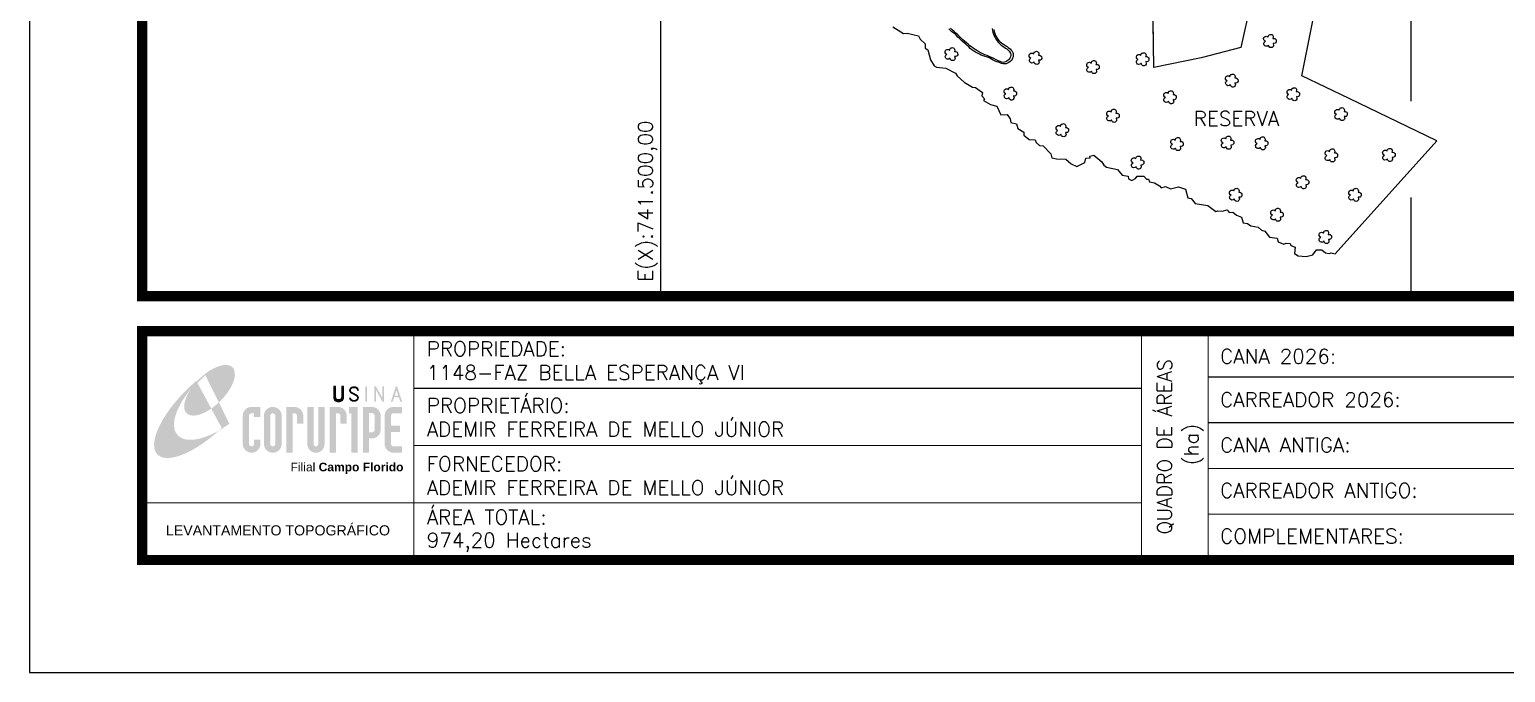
# Model space of a CAD drawing. Extents: x 739818 to 746118, y 7816232 to 7825142.
# Drawn here: x 739818 to 743752, y 7816232 to 7817946 of the extents above; entities that cross this region are included whole.
import ezdxf
from ezdxf.enums import TextEntityAlignment as Align

# ---------------------------------------------------------------- set-up
doc = ezdxf.new("R2010")
doc.units = 0
doc.header["$MEASUREMENT"] = 0
doc.linetypes.add('CONTINUO', pattern=[0])
doc.linetypes.add('LIN0', pattern=[0])
doc.layers.add('0114001148', color=1, linetype='Continuous', lineweight=25)
doc.layers.add('TEXTO_DIVERSOS', color=7, linetype='Continuous', lineweight=5)
for name, color, linetype in [('0114001148085', 5, 'Continuous'), ('_SIMBOLO ARVORE', 118, 'Continuous'), ('MALHA', 8, 'Continuous'), ('MARGEM', 5, 'Continuous'), ('RESERVA', 3, 'Continuous')]:
    doc.layers.add(name, color=color, linetype=linetype)
doc.styles.add('ARIAL', font='arial.ttf')
doc.styles.add('Simplex', font='simplex.shx')
doc.styles.get("Standard").update_dxf_attribs({"font": 'arial.ttf'})

# ---------------------------------------------------------------- blocks, each defined once
blk = doc.blocks.new('A$C78F83FB3')
at = {"layer": 'MARGEM'}
h = blk.add_hatch(color=20, dxfattribs=at)
edge = h.paths.add_edge_path()
edge.add_ellipse((19.49, 23.77), major_axis=(-6.68, -6.67), ratio=0.469426, start_angle=292.7328, end_angle=601.2579)
edge.add_ellipse((22.83, 22.05), major_axis=(12.64, 11.29), ratio=0.457614, start_angle=79.9069, end_angle=107.9139)
edge = h.paths.add_edge_path()
edge.add_ellipse((18.28, 18.7), major_axis=(13.95, 13.59), ratio=0.386848, start_angle=63.9612, end_angle=264.5993)
edge.add_ellipse((22.83, 22.05), major_axis=(12.64, 11.29), ratio=0.457614, start_angle=107.9139, end_angle=245.1182, ccw=False)
edge.add_ellipse((19.49, 23.77), major_axis=(-6.68, -6.67), ratio=0.469426, start_angle=241.2579, end_angle=292.7328, ccw=False)
for color, points in [(20, [(15.46, 26.12), (14.17, 24.81), (14.06, 24.24), (14.39, 23.97), (14.67, 24.54), (19.47, 29.32), (18.48, 28.66), (17.31, 27.78)]), (7, [(58.42, 24.9), (57.9, 24.9), (57.9, 21.73, -0.414214), (57.15, 20.98), (56.84, 20.98, -0.414214), (56.09, 21.73), (56.09, 24.9), (55.57, 24.9), (55.57, 21.73, 0.414214), (56.84, 20.46), (57.15, 20.46, 0.414214), (58.42, 21.73)]), (7, [(61.7, 24.9), (61.23, 24.9, 0.396318), (60.04, 23.78), (60.04, 23.72, 0.151912), (60.39, 22.97), (60.46, 22.92), (62.18, 22), (62.85, 21.83, 0.12407), (62.51, 22.42), (60.75, 23.36, -0.13192), (60.56, 23.77, -0.385578), (61.23, 24.37), (61.7, 24.37, -0.414214), (62.37, 23.7), (62.89, 23.7, 0.414214)]), (7, [(62.37, 23.7), (62.89, 23.7, 0.414214), (61.7, 24.9), (61.23, 24.9, 0.396318), (60.04, 23.78), (60.04, 23.72, 0.151912), (60.39, 22.97), (60.46, 22.92), (62.18, 22), (62.18, 22, -0.131921), (62.37, 21.59, -0.385578), (61.7, 20.98), (61.23, 20.98, -0.414214), (60.56, 21.65), (60.04, 21.65, 0.414214), (61.23, 20.46), (61.7, 20.46, 0.402546), (62.89, 21.61, 0.165292), (62.51, 22.42), (60.75, 23.36, -0.13192), (60.56, 23.77, -0.385578), (61.23, 24.37), (61.7, 24.37, -0.414214)]), (7, [(30.97, 12.46), (29.13, 12.46), (29.13, 8.21, 1), (34.29, 8.21), (34.29, 9.41), (32.45, 9.41), (32.45, 8.21, -1), (30.97, 8.21)])]:
    blk.add_hatch(color=color, dxfattribs=at).paths.add_polyline_path(points)
h = blk.add_hatch(color=7, dxfattribs=at)
h.paths.add_polyline_path([(65.24, 24.9), (64.72, 24.9), (64.72, 20.46), (65.24, 20.46)])
h.paths.add_polyline_path([(67.38, 20.46), (67.9, 20.46), (67.9, 23.74), (69.74, 20.46), (70.23, 20.46), (70.23, 24.9), (69.71, 24.9), (69.71, 21.58), (67.85, 24.9), (67.38, 24.9)])
h.paths.add_polyline_path([(72.17, 20.46), (72.72, 20.46), (73.14, 21.73), (74.49, 21.73), (74.9, 20.46), (75.45, 20.46), (74, 24.9), (73.62, 24.9)])
h.paths.add_polyline_path([(73.81, 23.8), (74.32, 22.25), (73.31, 22.25)], flags=16)
h = blk.add_hatch(color=7, dxfattribs=at)
h.paths.add_polyline_path([(31.71, 18.93, 0.414214), (29.13, 16.35), (29.13, 12.46), (30.97, 12.46), (30.97, 16.35, -0.414214), (31.71, 17.09), (32.45, 17.09), (32.45, 16.02), (34.29, 16.02), (34.29, 18.93)])
h.paths.add_polyline_path([(44.15, 17.09, -0.414214), (44.89, 16.35), (44.89, 14.1), (46.72, 14.1), (46.72, 16.17, 0.433937), (44.15, 18.93), (41.77, 18.93), (41.77, 12.46), (43.61, 12.46), (43.61, 17.09)])
h.paths.add_polyline_path([(43.61, 12.46), (41.77, 12.46), (41.77, 5.62), (43.61, 5.62)])
h.paths.add_polyline_path([(47.92, 12.46), (49.75, 12.46), (49.75, 18.93), (47.92, 18.93)])
h.paths.add_polyline_path([(52.91, 18.93), (51.08, 18.93), (51.08, 12.46), (52.91, 12.46)])
h.paths.add_polyline_path([(51.08, 8.12, -1), (49.75, 8.12), (49.75, 12.46), (47.92, 12.46), (47.92, 8.12, 1), (52.91, 8.12), (52.91, 12.46), (51.08, 12.46)])
h.paths.add_polyline_path([(54.41, 12.46), (56.25, 12.46), (56.25, 17.09), (56.79, 17.09, -0.414214), (57.53, 16.35), (57.53, 14.1), (59.36, 14.1), (59.36, 16.17, 0.433937), (56.79, 18.93), (54.41, 18.93)])
h.paths.add_polyline_path([(56.25, 12.46), (54.41, 12.46), (54.41, 5.62), (56.25, 5.62)])
h.paths.add_polyline_path([(60.73, 12.46), (62.58, 12.46), (62.58, 18.93), (60.02, 18.93), (60.02, 17.08), (60.73, 17.08)])
h.paths.add_polyline_path([(62.58, 12.46), (60.73, 12.46), (60.73, 5.62), (62.58, 5.62)])
h.paths.add_polyline_path([(64.06, 12.46), (65.82, 12.46), (65.82, 17.17), (66.66, 17.17, -0.450417), (67.48, 16.25), (67.48, 12.46), (69.24, 12.46, 0.002307), (69.24, 12.48, 0.005282), (69.23, 12.54, -0.000938), (69.23, 12.53), (69.23, 16.17, 0.433937), (66.66, 18.93), (64.06, 18.93)])
h.paths.add_polyline_path([(64.06, 5.62), (65.82, 5.62), (65.82, 9.77), (66.66, 9.77, 0.426056), (69.24, 12.46), (67.48, 12.46), (67.48, 12.45, -0.450417), (66.66, 11.53), (65.82, 11.53), (65.82, 12.46), (64.06, 12.46)])
h.paths.add_polyline_path([(70.37, 12.46), (74.87, 12.46), (74.87, 13.44), (72.21, 13.44), (72.21, 16.35, -0.414214), (72.95, 17.09), (75.38, 17.09), (75.38, 18.93), (72.95, 18.93, 0.414214), (70.37, 16.35)])
h.paths.add_polyline_path([(72.21, 11.62), (74.87, 11.62), (74.87, 12.46), (70.37, 12.46), (70.37, 8.21, 0.414214), (72.95, 5.62), (75.38, 5.62), (75.38, 7.47), (72.95, 7.47, -0.414214), (72.21, 8.21)])
h = blk.add_hatch(color=7, dxfattribs=at)
h.paths.add_polyline_path([(35.29, 16.35), (35.29, 8.21, 1), (40.46, 8.21, 0.016978), (40.45, 8.38), (40.45, 16.17, 0.433937), (37.88, 18.93), (37.87, 18.93, 0.41391)])
h.paths.add_polyline_path([(38.62, 16.35), (38.62, 8.21, -1), (37.13, 8.21), (37.13, 16.35, -1)], flags=16)
at = {"layer": 'MARGEM', "color": 7}
blk.add_lwpolyline([(58.42, 24.9), (57.9, 24.9), (57.9, 21.73, -0.414214), (57.15, 20.98), (56.84, 20.98, -0.414214), (56.09, 21.73), (56.09, 24.9), (55.57, 24.9), (55.57, 21.73, 0.414214), (56.84, 20.46), (57.15, 20.46, 0.414214), (58.42, 21.73), (58.42, 24.9)], format="xyb", close=True, dxfattribs=at)
at = {"layer": 'MARGEM', "color": 252, "insert": (43.05, 2.72), "char_height": 2.5, "attachment_point": 1, "style": 'ARIAL'}
blk.add_mtext_dynamic_manual_height_columns('Filial {\\fArial|b1|i0|c0|p34;Campo Florido}', width=33.0271, gutter_width=2.46, heights=[2.95], dxfattribs=at)

msp = doc.modelspace()

# ---------------------------------------------------------------- linework, layer by layer
at = {"layer": '0114001148', "linetype": 'ByBlock'}
for points in [[(743072.9, 7818014.5), (743047, 7817898.2), (742940.9, 7817871.2), (742814.8, 7817844.8), (742806.6, 7818381.9)], [(742119.4, 7817953.3), (742147.3, 7817935.5), (742157.2, 7817936.6), (742187.4, 7817929.8), (742191.9, 7817920.4), (742205.2, 7817908.4), (742205.1, 7817897.2), (742212.7, 7817892), (742219, 7817865.3), (742229.1, 7817849.6), (742235.7, 7817846.4), (742260.5, 7817843.1), (742285.9, 7817830.3), (742290.5, 7817823), (742309.3, 7817806.2), (742331.2, 7817792.5), (742339.3, 7817792.3), (742358.2, 7817778.4), (742356.3, 7817769.8), (742363.1, 7817761.3), (742361.1, 7817757), (742379.6, 7817746.6), (742395.9, 7817742.3), (742407.2, 7817719.4), (742424, 7817719.5), (742431.6, 7817708.6), (742433.5, 7817699), (742449, 7817695.1), (742452.4, 7817682.8), (742468.3, 7817672.4), (742467.9, 7817664.9), (742482.5, 7817653.6), (742498.4, 7817652.3), (742501, 7817645.6), (742510.1, 7817637.5), (742520, 7817636.4), (742540.5, 7817615.1), (742543, 7817604.7), (742555.7, 7817601.8), (742580.5, 7817601.2), (742594.7, 7817588.6), (742609.7, 7817581.1), (742630.5, 7817592.2), (742633.2, 7817603.1), (742645, 7817604.7), (742644.6, 7817609.2), (742655.2, 7817611.2), (742676, 7817593.6), (742681.2, 7817584.4), (742688.7, 7817579.2), (742717.9, 7817573), (742730.4, 7817557.8), (742746.1, 7817555.8), (742747, 7817548.2), (742756.5, 7817544.3), (742765.8, 7817549.6), (742770.2, 7817555.3), (742788.1, 7817555.4), (742795.3, 7817547.7), (742800.5, 7817547.9), (742803.5, 7817540.5), (742816.4, 7817537.4), (742829.5, 7817529.7), (742834.3, 7817524.4), (742845.6, 7817528.2), (742859.2, 7817521.3), (742880.5, 7817527.5), (742899.3, 7817521), (742905.7, 7817497.5), (742914.7, 7817495.8), (742925.3, 7817483), (742959.1, 7817477.4), (742979.7, 7817461.4), (742985, 7817463.4), (742996.7, 7817462.1), (743010.7, 7817466.1), (743015.8, 7817458.4), (743025, 7817459.4), (743034.8, 7817451.5), (743048.5, 7817446.3), (743052.7, 7817431.3), (743064.2, 7817429.5), (743073.7, 7817423.3), (743092.5, 7817419.4), (743101.6, 7817411.8), (743110.9, 7817408.8), (743123.3, 7817393.3), (743143.8, 7817390), (743146.4, 7817380.1), (743160.9, 7817374.1), (743167.9, 7817376.5), (743178.5, 7817375.9), (743180.2, 7817370.9), (743191.7, 7817365.9), (743189.5, 7817349), (743199.9, 7817343.4), (743220.6, 7817341.3), (743238.7, 7817346), (743248.3, 7817359.3), (743262.4, 7817359.4), (743272.8, 7817351.3), (743282.2, 7817349.3), (743287.2, 7817351), (743297.9, 7817348.7), (743418.5, 7817481.4), (743569.3, 7817650.1), (743335.9, 7817762.4), (743209.2, 7817822.6), (743274, 7818147.5)]]:
    msp.add_lwpolyline(points, dxfattribs=at)
at = {"layer": '0114001148085'}
msp.add_lwpolyline([(742384, 7817949.3), (742384.6, 7817944.3), (742385.7, 7817939.2), (742387.2, 7817934.2), (742389.1, 7817929.4), (742391.5, 7817924.8), (742394.3, 7817920.3), (742397.4, 7817915.9), (742400.7, 7817911.9), (742404.2, 7817908.3), (742407.9, 7817905), (742412, 7817902.2), (742416, 7817899.5), (742419.6, 7817897.2), (742423.1, 7817894.6), (742426.4, 7817891.5), (742429.1, 7817888.8), (742431.2, 7817886.1), (742432.6, 7817883.3), (742433.3, 7817880.3), (742433.2, 7817877.1), (742432.5, 7817873.8), (742431.1, 7817870.5), (742429.1, 7817867.4), (742426.4, 7817864.4), (742423.1, 7817861.9), (742419.8, 7817860), (742416.4, 7817859), (742413.4, 7817858.9), (742409.7, 7817859.7), (742404.9, 7817861.2), (742399.9, 7817863.2), (742394.4, 7817865.9), (742388.4, 7817868.8), (742382.2, 7817871.8), (742376.1, 7817874.6), (742370.2, 7817877), (742364.5, 7817879.4), (742359.1, 7817881.8), (742353.8, 7817884.4), (742348.6, 7817887.3), (742343.3, 7817890.3), (742338.4, 7817893.5), (742333.5, 7817896.9), (742328.9, 7817900.2), (742324.2, 7817903.4), (742319.8, 7817907.1), (742315.1, 7817911.1), (742310.4, 7817915.2), (742305.8, 7817919.2), (742301.1, 7817923.4), (742296.6, 7817927.8), (742292.1, 7817932.3), (742287.3, 7817936.8), (742282.4, 7817941.2), (742277.6, 7817945.6), (742273.1, 7817950.1)], dxfattribs=at)
at = {"layer": '_SIMBOLO ARVORE', "linetype": 'CONTINUO'}
for points in [[(743120.4, 7817904.8, 0), (743117.4, 7817902.3, 0), (743113.6, 7817901.9, 0), (743110.8, 7817902.9, 0), (743108.9, 7817904.8, 0), (743108.1, 7817907, 0), (743107.9, 7817910.2, 0), (743108.9, 7817912.2, 0), (743110, 7817913.7, 0), (743112.2, 7817915.2, 0), (743110.8, 7817915.7, 0), (743109.4, 7817916.8, 0), (743107.8, 7817919.4, 0), (743107.5, 7817922.4, 0), (743108.7, 7817925.6, 0), (743109.9, 7817926.7, 0), (743112.2, 7817928.1, 0), (743114.5, 7817928.4, 0), (743116.4, 7817928.2, 0), (743117.9, 7817927.5, 0), (743119.5, 7817926, 0), (743120, 7817928.8, 0), (743120.4, 7817929.9, 0), (743121.7, 7817931.4, 0), (743123.5, 7817932.1, 0), (743125.3, 7817932.9, 0), (743127.2, 7817933.1, 0), (743129.1, 7817932.8, 0), (743130.7, 7817932, 0), (743131.8, 7817930.8, 0), (743132.8, 7817928.8, 0), (743133.2, 7817926.6, 0), (743132.3, 7817922.7, 0), (743135, 7817922.8, 0), (743137.3, 7817922.2, 0), (743139.4, 7817920.5, 0), (743140.6, 7817919.2, 0), (743140.9, 7817913.8, 0), (743139.6, 7817911.4, 0), (743137.8, 7817909.8, 0), (743135.1, 7817909.1, 0), (743132.7, 7817909.3, 0), (743134, 7817904.3, 0), (743133.4, 7817902.1, 0), (743131.9, 7817900.1, 0), (743130.3, 7817898.8, 0), (743128.1, 7817898.3, 0), (743125.8, 7817898.4, 0), (743124.1, 7817898.9, 0), (743122.2, 7817900.8, 0), (743120.9, 7817902.5, 0), (743120.5, 7817905.1, 0)], [(742271.4, 7817870, 0), (742268.4, 7817867.5, 0), (742264.6, 7817867.1, 0), (742261.9, 7817868.1, 0), (742259.9, 7817870, 0), (742259.1, 7817872.2, 0), (742258.9, 7817875.4, 0), (742260, 7817877.4, 0), (742261.1, 7817878.9, 0), (742263.3, 7817880.4, 0), (742261.9, 7817880.9, 0), (742260.5, 7817882, 0), (742258.9, 7817884.6, 0), (742258.6, 7817887.6, 0), (742259.7, 7817890.8, 0), (742261, 7817891.9, 0), (742263.2, 7817893.3, 0), (742265.6, 7817893.6, 0), (742267.5, 7817893.3, 0), (742268.9, 7817892.7, 0), (742270.6, 7817891.2, 0), (742271.1, 7817894, 0), (742271.5, 7817895.1, 0), (742272.7, 7817896.6, 0), (742274.5, 7817897.3, 0), (742276.3, 7817898.1, 0), (742278.3, 7817898.3, 0), (742280.2, 7817898, 0), (742281.7, 7817897.2, 0), (742282.8, 7817896, 0), (742283.8, 7817894, 0), (742284.2, 7817891.8, 0), (742283.3, 7817887.9, 0), (742286, 7817888, 0), (742288.3, 7817887.4, 0), (742290.4, 7817885.7, 0), (742291.6, 7817884.4, 0), (742291.9, 7817879, 0), (742290.6, 7817876.6, 0), (742288.9, 7817875, 0), (742286.1, 7817874.3, 0), (742283.7, 7817874.5, 0), (742285, 7817869.5, 0), (742284.4, 7817867.3, 0), (742283, 7817865.3, 0), (742281.4, 7817864, 0), (742279.1, 7817863.5, 0), (742276.8, 7817863.6, 0), (742275.2, 7817864.1, 0), (742273.2, 7817866, 0), (742271.9, 7817867.7, 0), (742271.5, 7817870.3, 0)], [(742495.3, 7817860.1, 0), (742492.3, 7817857.6, 0), (742488.5, 7817857.2, 0), (742485.8, 7817858.2, 0), (742483.9, 7817860.1, 0), (742483.1, 7817862.3, 0), (742482.9, 7817865.5, 0), (742483.9, 7817867.5, 0), (742485, 7817869, 0), (742487.2, 7817870.5, 0), (742485.8, 7817871, 0), (742484.4, 7817872.1, 0), (742482.8, 7817874.7, 0), (742482.5, 7817877.7, 0), (742483.7, 7817880.9, 0), (742484.9, 7817882, 0), (742487.1, 7817883.4, 0), (742489.5, 7817883.7, 0), (742491.4, 7817883.5, 0), (742492.9, 7817882.8, 0), (742494.5, 7817881.3, 0), (742495, 7817884.1, 0), (742495.4, 7817885.2, 0), (742496.6, 7817886.7, 0), (742498.4, 7817887.4, 0), (742500.2, 7817888.2, 0), (742502.2, 7817888.4, 0), (742504.1, 7817888.1, 0), (742505.6, 7817887.3, 0), (742506.8, 7817886.1, 0), (742507.8, 7817884.1, 0), (742508.1, 7817881.9, 0), (742507.2, 7817878, 0), (742510, 7817878.1, 0), (742512.2, 7817877.5, 0), (742514.4, 7817875.8, 0), (742515.5, 7817874.5, 0), (742515.9, 7817869.1, 0), (742514.5, 7817866.7, 0), (742512.8, 7817865.1, 0), (742510, 7817864.4, 0), (742507.6, 7817864.6, 0), (742508.9, 7817859.6, 0), (742508.3, 7817857.5, 0), (742506.9, 7817855.4, 0), (742505.3, 7817854.1, 0), (742503, 7817853.6, 0), (742500.8, 7817853.7, 0), (742499.1, 7817854.2, 0), (742497.2, 7817856.1, 0), (742495.8, 7817857.8, 0), (742495.4, 7817860.4, 0)], [(742781.1, 7817856.4, 0), (742778.1, 7817853.9, 0), (742774.3, 7817853.5, 0), (742771.6, 7817854.5, 0), (742769.7, 7817856.4, 0), (742768.9, 7817858.6, 0), (742768.6, 7817861.8, 0), (742769.7, 7817863.8, 0), (742770.8, 7817865.3, 0), (742773, 7817866.8, 0), (742771.6, 7817867.3, 0), (742770.2, 7817868.4, 0), (742768.6, 7817871, 0), (742768.3, 7817874, 0), (742769.5, 7817877.2, 0), (742770.7, 7817878.3, 0), (742772.9, 7817879.7, 0), (742775.3, 7817880, 0), (742777.2, 7817879.7, 0), (742778.7, 7817879.1, 0), (742780.3, 7817877.6, 0), (742780.8, 7817880.4, 0), (742781.2, 7817881.5, 0), (742782.4, 7817883, 0), (742784.2, 7817883.7, 0), (742786, 7817884.5, 0), (742788, 7817884.7, 0), (742789.9, 7817884.4, 0), (742791.4, 7817883.6, 0), (742792.5, 7817882.4, 0), (742793.5, 7817880.4, 0), (742793.9, 7817878.2, 0), (742793, 7817874.3, 0), (742795.8, 7817874.4, 0), (742798, 7817873.8, 0), (742800.1, 7817872.1, 0), (742801.3, 7817870.8, 0), (742801.6, 7817865.4, 0), (742800.3, 7817863, 0), (742798.6, 7817861.4, 0), (742795.8, 7817860.7, 0), (742793.4, 7817860.9, 0), (742794.7, 7817855.9, 0), (742794.1, 7817853.7, 0), (742792.7, 7817851.7, 0), (742791.1, 7817850.4, 0), (742788.8, 7817849.9, 0), (742786.6, 7817850, 0), (742784.9, 7817850.5, 0), (742782.9, 7817852.4, 0), (742781.6, 7817854.1, 0), (742781.2, 7817856.7, 0)], [(742648.8, 7817835.4, 0), (742645.7, 7817832.9, 0), (742641.9, 7817832.5, 0), (742639.2, 7817833.5, 0), (742637.3, 7817835.4, 0), (742636.5, 7817837.6, 0), (742636.3, 7817840.8, 0), (742637.3, 7817842.8, 0), (742638.4, 7817844.3, 0), (742640.6, 7817845.8, 0), (742639.2, 7817846.3, 0), (742637.8, 7817847.4, 0), (742636.2, 7817850, 0), (742635.9, 7817853, 0), (742637.1, 7817856.2, 0), (742638.3, 7817857.3, 0), (742640.6, 7817858.7, 0), (742642.9, 7817859, 0), (742644.8, 7817858.7, 0), (742646.3, 7817858, 0), (742647.9, 7817856.6, 0), (742648.4, 7817859.4, 0), (742648.8, 7817860.5, 0), (742650, 7817862, 0), (742651.9, 7817862.7, 0), (742653.6, 7817863.5, 0), (742655.6, 7817863.7, 0), (742657.5, 7817863.4, 0), (742659, 7817862.6, 0), (742660.2, 7817861.4, 0), (742661.2, 7817859.4, 0), (742661.6, 7817857.2, 0), (742660.6, 7817853.3, 0), (742663.4, 7817853.3, 0), (742665.6, 7817852.8, 0), (742667.8, 7817851.1, 0), (742668.9, 7817849.8, 0), (742669.3, 7817844.4, 0), (742668, 7817842, 0), (742666.2, 7817840.4, 0), (742663.5, 7817839.7, 0), (742661, 7817839.9, 0), (742662.3, 7817834.9, 0), (742661.7, 7817832.7, 0), (742660.3, 7817830.7, 0), (742658.7, 7817829.4, 0), (742656.4, 7817828.9, 0), (742654.2, 7817829, 0), (742652.5, 7817829.5, 0), (742650.6, 7817831.4, 0), (742649.3, 7817833.1, 0), (742648.8, 7817835.7, 0)], [(743018.7, 7817799.6, 0), (743015.7, 7817797, 0), (743011.8, 7817796.6, 0), (743009.1, 7817797.7, 0), (743007.2, 7817799.6, 0), (743006.4, 7817801.7, 0), (743006.2, 7817804.9, 0), (743007.2, 7817807, 0), (743008.3, 7817808.5, 0), (743010.5, 7817810, 0), (743009.1, 7817810.4, 0), (743007.7, 7817811.5, 0), (743006.1, 7817814.1, 0), (743005.8, 7817817.1, 0), (743007, 7817820.3, 0), (743008.2, 7817821.5, 0), (743010.5, 7817822.8, 0), (743012.8, 7817823.1, 0), (743014.7, 7817822.9, 0), (743016.2, 7817822.2, 0), (743017.8, 7817820.7, 0), (743018.3, 7817823.5, 0), (743018.7, 7817824.6, 0), (743019.9, 7817826.2, 0), (743021.8, 7817826.8, 0), (743023.5, 7817827.6, 0), (743025.5, 7817827.8, 0), (743027.4, 7817827.5, 0), (743028.9, 7817826.7, 0), (743030.1, 7817825.5, 0), (743031.1, 7817823.5, 0), (743031.5, 7817821.3, 0), (743030.6, 7817817.4, 0), (743033.3, 7817817.5, 0), (743035.5, 7817816.9, 0), (743037.7, 7817815.3, 0), (743038.9, 7817813.9, 0), (743039.2, 7817808.5, 0), (743037.9, 7817806.1, 0), (743036.1, 7817804.5, 0), (743033.4, 7817803.8, 0), (743031, 7817804, 0), (743032.2, 7817799, 0), (743031.7, 7817796.9, 0), (743030.2, 7817794.8, 0), (743028.6, 7817793.6, 0), (743026.3, 7817793, 0), (743024.1, 7817793.1, 0), (743022.4, 7817793.6, 0), (743020.5, 7817795.5, 0), (743019.2, 7817797.2, 0), (743018.8, 7817799.8, 0)], [(742428.5, 7817764.9, 0), (742425.5, 7817762.4, 0), (742421.7, 7817762, 0), (742419, 7817763, 0), (742417.1, 7817764.9, 0), (742416.3, 7817767.1, 0), (742416, 7817770.3, 0), (742417.1, 7817772.3, 0), (742418.2, 7817773.8, 0), (742420.4, 7817775.3, 0), (742419, 7817775.8, 0), (742417.6, 7817776.9, 0), (742416, 7817779.5, 0), (742415.7, 7817782.5, 0), (742416.9, 7817785.7, 0), (742418.1, 7817786.8, 0), (742420.3, 7817788.2, 0), (742422.7, 7817788.5, 0), (742424.6, 7817788.3, 0), (742426.1, 7817787.6, 0), (742427.7, 7817786.1, 0), (742428.2, 7817788.9, 0), (742428.6, 7817790, 0), (742429.8, 7817791.6, 0), (742431.6, 7817792.2, 0), (742433.4, 7817793, 0), (742435.4, 7817793.2, 0), (742437.3, 7817792.9, 0), (742438.8, 7817792.1, 0), (742440, 7817790.9, 0), (742440.9, 7817788.9, 0), (742441.3, 7817786.7, 0), (742440.4, 7817782.8, 0), (742443.2, 7817782.9, 0), (742445.4, 7817782.3, 0), (742447.6, 7817780.6, 0), (742448.7, 7817779.3, 0), (742449.1, 7817773.9, 0), (742447.7, 7817771.5, 0), (742446, 7817769.9, 0), (742443.2, 7817769.2, 0), (742440.8, 7817769.4, 0), (742442.1, 7817764.4, 0), (742441.5, 7817762.3, 0), (742440.1, 7817760.2, 0), (742438.5, 7817758.9, 0), (742436.2, 7817758.4, 0), (742434, 7817758.5, 0), (742432.3, 7817759, 0), (742430.4, 7817760.9, 0), (742429, 7817762.6, 0), (742428.6, 7817765.2, 0)], [(742854.1, 7817755.1, 0), (742851.1, 7817752.5, 0), (742847.3, 7817752.1, 0), (742844.6, 7817753.1, 0), (742842.6, 7817755, 0), (742841.8, 7817757.2, 0), (742841.6, 7817760.4, 0), (742842.7, 7817762.5, 0), (742843.8, 7817764, 0), (742846, 7817765.5, 0), (742844.6, 7817765.9, 0), (742843.2, 7817767, 0), (742841.6, 7817769.6, 0), (742841.3, 7817772.6, 0), (742842.4, 7817775.8, 0), (742843.7, 7817776.9, 0), (742845.9, 7817778.3, 0), (742848.3, 7817778.6, 0), (742850.2, 7817778.4, 0), (742851.6, 7817777.7, 0), (742853.3, 7817776.2, 0), (742853.8, 7817779, 0), (742854.2, 7817780.1, 0), (742855.4, 7817781.7, 0), (742857.2, 7817782.3, 0), (742859, 7817783.1, 0), (742861, 7817783.3, 0), (742862.9, 7817783, 0), (742864.4, 7817782.2, 0), (742865.5, 7817781, 0), (742866.5, 7817779, 0), (742866.9, 7817776.8, 0), (742866, 7817772.9, 0), (742868.7, 7817773, 0), (742871, 7817772.4, 0), (742873.1, 7817770.7, 0), (742874.3, 7817769.4, 0), (742874.6, 7817764, 0), (742873.3, 7817761.6, 0), (742871.6, 7817760, 0), (742868.8, 7817759.3, 0), (742866.4, 7817759.5, 0), (742867.7, 7817754.5, 0), (742867.1, 7817752.4, 0), (742865.7, 7817750.3, 0), (742864.1, 7817749.1, 0), (742861.8, 7817748.5, 0), (742859.6, 7817748.6, 0), (742857.9, 7817749.1, 0), (742855.9, 7817751, 0), (742854.6, 7817752.7, 0), (742854.2, 7817755.3, 0)], [(743182.7, 7817763.2, 0), (743179.7, 7817760.7, 0), (743175.8, 7817760.2, 0), (743173.1, 7817761.3, 0), (743171.2, 7817763.2, 0), (743170.4, 7817765.4, 0), (743170.2, 7817768.6, 0), (743171.2, 7817770.6, 0), (743172.3, 7817772.1, 0), (743174.5, 7817773.6, 0), (743173.1, 7817774, 0), (743171.7, 7817775.2, 0), (743170.1, 7817777.7, 0), (743169.8, 7817780.8, 0), (743171, 7817783.9, 0), (743172.2, 7817785.1, 0), (743174.5, 7817786.5, 0), (743176.8, 7817786.8, 0), (743178.7, 7817786.5, 0), (743180.2, 7817785.8, 0), (743181.8, 7817784.4, 0), (743182.3, 7817787.1, 0), (743182.7, 7817788.3, 0), (743183.9, 7817789.8, 0), (743185.8, 7817790.5, 0), (743187.5, 7817791.2, 0), (743189.5, 7817791.4, 0), (743191.4, 7817791.2, 0), (743192.9, 7817790.4, 0), (743194.1, 7817789.1, 0), (743195.1, 7817787.2, 0), (743195.5, 7817785, 0), (743194.6, 7817781.1, 0), (743197.3, 7817781.1, 0), (743199.5, 7817780.6, 0), (743201.7, 7817778.9, 0), (743202.9, 7817777.5, 0), (743203.2, 7817772.2, 0), (743201.9, 7817769.8, 0), (743200.1, 7817768.2, 0), (743197.4, 7817767.4, 0), (743195, 7817767.6, 0), (743196.2, 7817762.6, 0), (743195.6, 7817760.5, 0), (743194.2, 7817758.5, 0), (743192.6, 7817757.2, 0), (743190.3, 7817756.6, 0), (743188.1, 7817756.8, 0), (743186.4, 7817757.2, 0), (743184.5, 7817759.1, 0), (743183.2, 7817760.9, 0), (743182.8, 7817763.5, 0)], [(742702, 7817705.6, 0), (742698.9, 7817703.1, 0), (742695.1, 7817702.6, 0), (742692.4, 7817703.7, 0), (742690.5, 7817705.6, 0), (742689.7, 7817707.8, 0), (742689.5, 7817711, 0), (742690.5, 7817713, 0), (742691.6, 7817714.5, 0), (742693.8, 7817716, 0), (742692.4, 7817716.4, 0), (742691, 7817717.6, 0), (742689.4, 7817720.1, 0), (742689.1, 7817723.2, 0), (742690.3, 7817726.4, 0), (742691.5, 7817727.5, 0), (742693.7, 7817728.9, 0), (742696.1, 7817729.2, 0), (742698, 7817728.9, 0), (742699.5, 7817728.2, 0), (742701.1, 7817726.8, 0), (742701.6, 7817729.5, 0), (742702, 7817730.7, 0), (742703.2, 7817732.2, 0), (742705.1, 7817732.9, 0), (742706.8, 7817733.7, 0), (742708.8, 7817733.8, 0), (742710.7, 7817733.6, 0), (742712.2, 7817732.8, 0), (742713.4, 7817731.5, 0), (742714.4, 7817729.6, 0), (742714.8, 7817727.4, 0), (742713.8, 7817723.5, 0), (742716.6, 7817723.5, 0), (742718.8, 7817723, 0), (742721, 7817721.3, 0), (742722.1, 7817719.9, 0), (742722.5, 7817714.6, 0), (742721.2, 7817712.2, 0), (742719.4, 7817710.6, 0), (742716.7, 7817709.8, 0), (742714.2, 7817710.1, 0), (742715.5, 7817705, 0), (742714.9, 7817702.9, 0), (742713.5, 7817700.9, 0), (742711.9, 7817699.6, 0), (742709.6, 7817699, 0), (742707.4, 7817699.2, 0), (742705.7, 7817699.7, 0), (742703.8, 7817701.6, 0), (742702.4, 7817703.3, 0), (742702, 7817705.9, 0)], [(743310.1, 7817710, 0), (743307.1, 7817707.5, 0), (743303.3, 7817707.1, 0), (743300.5, 7817708.1, 0), (743298.6, 7817710, 0), (743297.8, 7817712.2, 0), (743297.6, 7817715.4, 0), (743298.6, 7817717.4, 0), (743299.7, 7817718.9, 0), (743301.9, 7817720.4, 0), (743300.5, 7817720.9, 0), (743299.2, 7817722, 0), (743297.5, 7817724.6, 0), (743297.2, 7817727.6, 0), (743298.4, 7817730.8, 0), (743299.6, 7817731.9, 0), (743301.9, 7817733.3, 0), (743304.2, 7817733.6, 0), (743306.1, 7817733.3, 0), (743307.6, 7817732.7, 0), (743309.2, 7817731.2, 0), (743309.7, 7817734, 0), (743310.2, 7817735.1, 0), (743311.4, 7817736.6, 0), (743313.2, 7817737.3, 0), (743315, 7817738.1, 0), (743317, 7817738.3, 0), (743318.8, 7817738, 0), (743320.4, 7817737.2, 0), (743321.5, 7817736, 0), (743322.5, 7817734, 0), (743322.9, 7817731.8, 0), (743322, 7817727.9, 0), (743324.7, 7817728, 0), (743327, 7817727.4, 0), (743329.1, 7817725.7, 0), (743330.3, 7817724.4, 0), (743330.6, 7817719, 0), (743329.3, 7817716.6, 0), (743327.5, 7817715, 0), (743324.8, 7817714.3, 0), (743322.4, 7817714.5, 0), (743323.7, 7817709.5, 0), (743323.1, 7817707.3, 0), (743321.6, 7817705.3, 0), (743320, 7817704, 0), (743317.8, 7817703.5, 0), (743315.5, 7817703.6, 0), (743313.8, 7817704.1, 0), (743311.9, 7817706, 0), (743310.6, 7817707.7, 0), (743310.2, 7817710.3, 0)], [(742567.1, 7817667.3, 0), (742564.1, 7817664.8, 0), (742560.3, 7817664.3, 0), (742557.6, 7817665.4, 0), (742555.6, 7817667.3, 0), (742554.8, 7817669.4, 0), (742554.6, 7817672.7, 0), (742555.7, 7817674.7, 0), (742556.7, 7817676.2, 0), (742558.9, 7817677.7, 0), (742557.5, 7817678.1, 0), (742556.2, 7817679.3, 0), (742554.5, 7817681.8, 0), (742554.3, 7817684.9, 0), (742555.4, 7817688, 0), (742556.7, 7817689.2, 0), (742558.9, 7817690.5, 0), (742561.3, 7817690.9, 0), (742563.1, 7817690.6, 0), (742564.6, 7817689.9, 0), (742566.3, 7817688.4, 0), (742566.7, 7817691.2, 0), (742567.2, 7817692.3, 0), (742568.4, 7817693.9, 0), (742570.2, 7817694.5, 0), (742572, 7817695.3, 0), (742574, 7817695.5, 0), (742575.8, 7817695.2, 0), (742577.4, 7817694.4, 0), (742578.5, 7817693.2, 0), (742579.5, 7817691.2, 0), (742579.9, 7817689.1, 0), (742579, 7817685.2, 0), (742581.7, 7817685.2, 0), (742584, 7817684.7, 0), (742586.1, 7817683, 0), (742587.3, 7817681.6, 0), (742587.6, 7817676.3, 0), (742586.3, 7817673.9, 0), (742584.6, 7817672.3, 0), (742581.8, 7817671.5, 0), (742579.4, 7817671.7, 0), (742580.7, 7817666.7, 0), (742580.1, 7817664.6, 0), (742578.6, 7817662.5, 0), (742577, 7817661.3, 0), (742574.8, 7817660.7, 0), (742572.5, 7817660.9, 0), (742570.8, 7817661.3, 0), (742568.9, 7817663.2, 0), (742567.6, 7817664.9, 0), (742567.2, 7817667.5, 0)], [(742872.7, 7817630.2, 0), (742869.7, 7817627.7, 0), (742865.9, 7817627.2, 0), (742863.1, 7817628.3, 0), (742861.2, 7817630.2, 0), (742860.4, 7817632.3, 0), (742860.2, 7817635.6, 0), (742861.2, 7817637.6, 0), (742862.3, 7817639.1, 0), (742864.5, 7817640.6, 0), (742863.1, 7817641, 0), (742861.7, 7817642.2, 0), (742860.1, 7817644.7, 0), (742859.8, 7817647.8, 0), (742861, 7817650.9, 0), (742862.2, 7817652.1, 0), (742864.5, 7817653.4, 0), (742866.8, 7817653.8, 0), (742868.7, 7817653.5, 0), (742870.2, 7817652.8, 0), (742871.8, 7817651.3, 0), (742872.3, 7817654.1, 0), (742872.7, 7817655.2, 0), (742874, 7817656.8, 0), (742875.8, 7817657.5, 0), (742877.5, 7817658.2, 0), (742879.5, 7817658.4, 0), (742881.4, 7817658.2, 0), (742883, 7817657.3, 0), (742884.1, 7817656.1, 0), (742885.1, 7817654.2, 0), (742885.5, 7817652, 0), (742884.6, 7817648.1, 0), (742887.3, 7817648.1, 0), (742889.6, 7817647.6, 0), (742891.7, 7817645.9, 0), (742892.9, 7817644.5, 0), (742893.2, 7817639.2, 0), (742891.9, 7817636.8, 0), (742890.1, 7817635.2, 0), (742887.4, 7817634.4, 0), (742885, 7817634.6, 0), (742886.3, 7817629.6, 0), (742885.7, 7817627.5, 0), (742884.2, 7817625.5, 0), (742882.6, 7817624.2, 0), (742880.4, 7817623.6, 0), (742878.1, 7817623.8, 0), (742876.4, 7817624.2, 0), (742874.5, 7817626.1, 0), (742873.2, 7817627.8, 0), (742872.8, 7817630.4, 0)], [(743007.5, 7817633.9, 0), (743004.5, 7817631.4, 0), (743000.7, 7817630.9, 0), (742998, 7817632, 0), (742996.1, 7817633.9, 0), (742995.3, 7817636.1, 0), (742995, 7817639.3, 0), (742996.1, 7817641.3, 0), (742997.2, 7817642.8, 0), (742999.4, 7817644.3, 0), (742998, 7817644.7, 0), (742996.6, 7817645.9, 0), (742995, 7817648.4, 0), (742994.7, 7817651.5, 0), (742995.9, 7817654.6, 0), (742997.1, 7817655.8, 0), (742999.3, 7817657.2, 0), (743001.7, 7817657.5, 0), (743003.6, 7817657.2, 0), (743005.1, 7817656.5, 0), (743006.7, 7817655.1, 0), (743007.2, 7817657.8, 0), (743007.6, 7817659, 0), (743008.8, 7817660.5, 0), (743010.6, 7817661.2, 0), (743012.4, 7817661.9, 0), (743014.4, 7817662.1, 0), (743016.3, 7817661.9, 0), (743017.8, 7817661.1, 0), (743018.9, 7817659.8, 0), (743019.9, 7817657.9, 0), (743020.3, 7817655.7, 0), (743019.4, 7817651.8, 0), (743022.2, 7817651.8, 0), (743024.4, 7817651.3, 0), (743026.5, 7817649.6, 0), (743027.7, 7817648.2, 0), (743028, 7817642.9, 0), (743026.7, 7817640.5, 0), (743025, 7817638.9, 0), (743022.2, 7817638.1, 0), (743019.8, 7817638.3, 0), (743021.1, 7817633.3, 0), (743020.5, 7817631.2, 0), (743019.1, 7817629.2, 0), (743017.5, 7817627.9, 0), (743015.2, 7817627.3, 0), (743013, 7817627.5, 0), (743011.3, 7817627.9, 0), (743009.3, 7817629.8, 0), (743008, 7817631.6, 0), (743007.6, 7817634.2, 0)], [(743098.5, 7817632.1, 0), (743095.5, 7817629.6, 0), (743091.7, 7817629.2, 0), (743089, 7817630.2, 0), (743087.1, 7817632.1, 0), (743086.3, 7817634.3, 0), (743086, 7817637.5, 0), (743087.1, 7817639.5, 0), (743088.2, 7817641, 0), (743090.4, 7817642.5, 0), (743089, 7817643, 0), (743087.6, 7817644.1, 0), (743086, 7817646.7, 0), (743085.7, 7817649.7, 0), (743086.9, 7817652.9, 0), (743088.1, 7817654, 0), (743090.3, 7817655.4, 0), (743092.7, 7817655.7, 0), (743094.6, 7817655.5, 0), (743096.1, 7817654.8, 0), (743097.7, 7817653.3, 0), (743098.2, 7817656.1, 0), (743098.6, 7817657.2, 0), (743099.8, 7817658.7, 0), (743101.6, 7817659.4, 0), (743103.4, 7817660.2, 0), (743105.4, 7817660.4, 0), (743107.3, 7817660.1, 0), (743108.8, 7817659.3, 0), (743110, 7817658.1, 0), (743110.9, 7817656.1, 0), (743111.3, 7817653.9, 0), (743110.4, 7817650, 0), (743113.2, 7817650.1, 0), (743115.4, 7817649.5, 0), (743117.6, 7817647.8, 0), (743118.7, 7817646.5, 0), (743119.1, 7817641.1, 0), (743117.7, 7817638.7, 0), (743116, 7817637.1, 0), (743113.2, 7817636.4, 0), (743110.8, 7817636.6, 0), (743112.1, 7817631.6, 0), (743111.5, 7817629.4, 0), (743110.1, 7817627.4, 0), (743108.5, 7817626.1, 0), (743106.2, 7817625.6, 0), (743104, 7817625.7, 0), (743102.3, 7817626.2, 0), (743100.3, 7817628.1, 0), (743099, 7817629.8, 0), (743098.6, 7817632.4, 0)], [(742767.5, 7817580.7, 0), (742764.5, 7817578.2, 0), (742760.7, 7817577.8, 0), (742758, 7817578.8, 0), (742756, 7817580.7, 0), (742755.2, 7817582.9, 0), (742755, 7817586.1, 0), (742756.1, 7817588.1, 0), (742757.2, 7817589.6, 0), (742759.4, 7817591.1, 0), (742758, 7817591.6, 0), (742756.6, 7817592.7, 0), (742755, 7817595.3, 0), (742754.7, 7817598.3, 0), (742755.8, 7817601.5, 0), (742757.1, 7817602.6, 0), (742759.3, 7817604, 0), (742761.7, 7817604.3, 0), (742763.6, 7817604, 0), (742765, 7817603.4, 0), (742766.7, 7817601.9, 0), (742767.2, 7817604.7, 0), (742767.6, 7817605.8, 0), (742768.8, 7817607.3, 0), (742770.6, 7817608, 0), (742772.4, 7817608.8, 0), (742774.4, 7817609, 0), (742776.3, 7817608.7, 0), (742777.8, 7817607.9, 0), (742778.9, 7817606.7, 0), (742779.9, 7817604.7, 0), (742780.3, 7817602.5, 0), (742779.4, 7817598.6, 0), (742782.1, 7817598.7, 0), (742784.4, 7817598.1, 0), (742786.5, 7817596.4, 0), (742787.7, 7817595.1, 0), (742788, 7817589.7, 0), (742786.7, 7817587.3, 0), (742785, 7817585.7, 0), (742782.2, 7817585, 0), (742779.8, 7817585.2, 0), (742781.1, 7817580.2, 0), (742780.5, 7817578, 0), (742779.1, 7817576, 0), (742777.5, 7817574.7, 0), (742775.2, 7817574.2, 0), (742772.9, 7817574.3, 0), (742771.3, 7817574.8, 0), (742769.3, 7817576.7, 0), (742768, 7817578.4, 0), (742767.6, 7817581, 0)], [(743284.1, 7817600, 0), (743281.1, 7817597.5, 0), (743277.3, 7817597, 0), (743274.6, 7817598.1, 0), (743272.6, 7817600, 0), (743271.8, 7817602.2, 0), (743271.6, 7817605.4, 0), (743272.7, 7817607.4, 0), (743273.8, 7817608.9, 0), (743276, 7817610.4, 0), (743274.6, 7817610.8, 0), (743273.2, 7817612, 0), (743271.6, 7817614.5, 0), (743271.3, 7817617.6, 0), (743272.4, 7817620.8, 0), (743273.7, 7817621.9, 0), (743275.9, 7817623.3, 0), (743278.3, 7817623.6, 0), (743280.1, 7817623.3, 0), (743281.6, 7817622.6, 0), (743283.3, 7817621.2, 0), (743283.8, 7817623.9, 0), (743284.2, 7817625.1, 0), (743285.4, 7817626.6, 0), (743287.2, 7817627.3, 0), (743289, 7817628.1, 0), (743291, 7817628.2, 0), (743292.9, 7817628, 0), (743294.4, 7817627.2, 0), (743295.5, 7817625.9, 0), (743296.5, 7817624, 0), (743296.9, 7817621.8, 0), (743296, 7817617.9, 0), (743298.7, 7817617.9, 0), (743301, 7817617.4, 0), (743303.1, 7817615.7, 0), (743304.3, 7817614.3, 0), (743304.6, 7817609, 0), (743303.3, 7817606.6, 0), (743301.6, 7817605, 0), (743298.8, 7817604.2, 0), (743296.4, 7817604.4, 0), (743297.7, 7817599.4, 0), (743297.1, 7817597.3, 0), (743295.6, 7817595.3, 0), (743294.1, 7817594, 0), (743291.8, 7817593.4, 0), (743289.5, 7817593.6, 0), (743287.9, 7817594.1, 0), (743285.9, 7817595.9, 0), (743284.6, 7817597.7, 0), (743284.2, 7817600.3, 0)], [(743437.5, 7817601.2, 0), (743434.5, 7817598.7, 0), (743430.7, 7817598.3, 0), (743428, 7817599.3, 0), (743426, 7817601.2, 0), (743425.2, 7817603.4, 0), (743425, 7817606.6, 0), (743426.1, 7817608.6, 0), (743427.2, 7817610.1, 0), (743429.4, 7817611.6, 0), (743428, 7817612.1, 0), (743426.6, 7817613.2, 0), (743425, 7817615.8, 0), (743424.7, 7817618.8, 0), (743425.8, 7817622, 0), (743427.1, 7817623.1, 0), (743429.3, 7817624.5, 0), (743431.7, 7817624.8, 0), (743433.6, 7817624.5, 0), (743435, 7817623.9, 0), (743436.7, 7817622.4, 0), (743437.2, 7817625.2, 0), (743437.6, 7817626.3, 0), (743438.8, 7817627.8, 0), (743440.6, 7817628.5, 0), (743442.4, 7817629.3, 0), (743444.4, 7817629.5, 0), (743446.3, 7817629.2, 0), (743447.8, 7817628.4, 0), (743448.9, 7817627.2, 0), (743449.9, 7817625.2, 0), (743450.3, 7817623, 0), (743449.4, 7817619.1, 0), (743452.1, 7817619.2, 0), (743454.4, 7817618.6, 0), (743456.5, 7817616.9, 0), (743457.7, 7817615.6, 0), (743458, 7817610.2, 0), (743456.7, 7817607.8, 0), (743455, 7817606.2, 0), (743452.2, 7817605.5, 0), (743449.8, 7817605.7, 0), (743451.1, 7817600.7, 0), (743450.5, 7817598.5, 0), (743449.1, 7817596.5, 0), (743447.5, 7817595.2, 0), (743445.2, 7817594.7, 0), (743442.9, 7817594.8, 0), (743441.3, 7817595.3, 0), (743439.3, 7817597.2, 0), (743438, 7817598.9, 0), (743437.6, 7817601.5, 0)], [(743029.3, 7817494.9, 0), (743026.3, 7817492.4, 0), (743022.4, 7817491.9, 0), (743019.7, 7817493, 0), (743017.8, 7817494.9, 0), (743017, 7817497.1, 0), (743016.8, 7817500.3, 0), (743017.8, 7817502.3, 0), (743018.9, 7817503.8, 0), (743021.1, 7817505.3, 0), (743019.7, 7817505.7, 0), (743018.3, 7817506.9, 0), (743016.7, 7817509.4, 0), (743016.4, 7817512.5, 0), (743017.6, 7817515.7, 0), (743018.8, 7817516.8, 0), (743021.1, 7817518.2, 0), (743023.4, 7817518.5, 0), (743025.3, 7817518.2, 0), (743026.8, 7817517.5, 0), (743028.4, 7817516.1, 0), (743028.9, 7817518.9, 0), (743029.3, 7817520, 0), (743030.5, 7817521.5, 0), (743032.4, 7817522.2, 0), (743034.1, 7817523, 0), (743036.1, 7817523.1, 0), (743038, 7817522.9, 0), (743039.5, 7817522.1, 0), (743040.7, 7817520.8, 0), (743041.7, 7817518.9, 0), (743042.1, 7817516.7, 0), (743041.2, 7817512.8, 0), (743043.9, 7817512.8, 0), (743046.1, 7817512.3, 0), (743048.3, 7817510.6, 0), (743049.5, 7817509.3, 0), (743049.8, 7817503.9, 0), (743048.5, 7817501.5, 0), (743046.7, 7817499.9, 0), (743044, 7817499.1, 0), (743041.5, 7817499.4, 0), (743042.8, 7817494.3, 0), (743042.2, 7817492.2, 0), (743040.8, 7817490.2, 0), (743039.2, 7817488.9, 0), (743036.9, 7817488.3, 0), (743034.7, 7817488.5, 0), (743033, 7817489, 0), (743031.1, 7817490.9, 0), (743029.8, 7817492.6, 0), (743029.4, 7817495.2, 0)], [(743207.4, 7817528.3, 0), (743204.4, 7817525.8, 0), (743200.6, 7817525.3, 0), (743197.9, 7817526.4, 0), (743195.9, 7817528.3, 0), (743195.1, 7817530.5, 0), (743194.9, 7817533.7, 0), (743196, 7817535.7, 0), (743197.1, 7817537.2, 0), (743199.3, 7817538.7, 0), (743197.9, 7817539.1, 0), (743196.5, 7817540.3, 0), (743194.9, 7817542.8, 0), (743194.6, 7817545.9, 0), (743195.7, 7817549, 0), (743197, 7817550.2, 0), (743199.2, 7817551.6, 0), (743201.6, 7817551.9, 0), (743203.4, 7817551.6, 0), (743204.9, 7817550.9, 0), (743206.6, 7817549.5, 0), (743207.1, 7817552.2, 0), (743207.5, 7817553.3, 0), (743208.7, 7817554.9, 0), (743210.5, 7817555.6, 0), (743212.3, 7817556.3, 0), (743214.3, 7817556.5, 0), (743216.2, 7817556.3, 0), (743217.7, 7817555.4, 0), (743218.8, 7817554.2, 0), (743219.8, 7817552.3, 0), (743220.2, 7817550.1, 0), (743219.3, 7817546.2, 0), (743222, 7817546.2, 0), (743224.3, 7817545.7, 0), (743226.4, 7817544, 0), (743227.6, 7817542.6, 0), (743227.9, 7817537.3, 0), (743226.6, 7817534.9, 0), (743224.9, 7817533.3, 0), (743222.1, 7817532.5, 0), (743219.7, 7817532.7, 0), (743221, 7817527.7, 0), (743220.4, 7817525.6, 0), (743218.9, 7817523.6, 0), (743217.3, 7817522.3, 0), (743215.1, 7817521.7, 0), (743212.8, 7817521.9, 0), (743211.1, 7817522.3, 0), (743209.2, 7817524.2, 0), (743207.9, 7817526, 0), (743207.5, 7817528.5, 0)], [(743347.2, 7817494.9, 0), (743344.2, 7817492.4, 0), (743340.4, 7817491.9, 0), (743337.7, 7817493, 0), (743335.7, 7817494.9, 0), (743334.9, 7817497.1, 0), (743334.7, 7817500.3, 0), (743335.8, 7817502.3, 0), (743336.9, 7817503.8, 0), (743339.1, 7817505.3, 0), (743337.7, 7817505.7, 0), (743336.3, 7817506.9, 0), (743334.7, 7817509.4, 0), (743334.4, 7817512.5, 0), (743335.5, 7817515.7, 0), (743336.8, 7817516.8, 0), (743339, 7817518.2, 0), (743341.4, 7817518.5, 0), (743343.2, 7817518.2, 0), (743344.7, 7817517.5, 0), (743346.4, 7817516.1, 0), (743346.9, 7817518.9, 0), (743347.3, 7817520, 0), (743348.5, 7817521.5, 0), (743350.3, 7817522.2, 0), (743352.1, 7817523, 0), (743354.1, 7817523.1, 0), (743356, 7817522.9, 0), (743357.5, 7817522.1, 0), (743358.6, 7817520.8, 0), (743359.6, 7817518.9, 0), (743360, 7817516.7, 0), (743359.1, 7817512.8, 0), (743361.8, 7817512.8, 0), (743364.1, 7817512.3, 0), (743366.2, 7817510.6, 0), (743367.4, 7817509.3, 0), (743367.7, 7817503.9, 0), (743366.4, 7817501.5, 0), (743364.7, 7817499.9, 0), (743361.9, 7817499.1, 0), (743359.5, 7817499.4, 0), (743360.8, 7817494.3, 0), (743360.2, 7817492.2, 0), (743358.7, 7817490.2, 0), (743357.1, 7817488.9, 0), (743354.9, 7817488.3, 0), (743352.6, 7817488.5, 0), (743350.9, 7817489, 0), (743349, 7817490.9, 0), (743347.7, 7817492.6, 0), (743347.3, 7817495.2, 0)], [(743139.4, 7817441.7, 0), (743136.4, 7817439.2, 0), (743132.5, 7817438.8, 0), (743129.8, 7817439.8, 0), (743127.9, 7817441.7, 0), (743127.1, 7817443.9, 0), (743126.9, 7817447.1, 0), (743127.9, 7817449.1, 0), (743129, 7817450.6, 0), (743131.2, 7817452.1, 0), (743129.8, 7817452.6, 0), (743128.4, 7817453.7, 0), (743126.8, 7817456.3, 0), (743126.5, 7817459.3, 0), (743127.7, 7817462.5, 0), (743128.9, 7817463.6, 0), (743131.2, 7817465, 0), (743133.5, 7817465.3, 0), (743135.4, 7817465.1, 0), (743136.9, 7817464.4, 0), (743138.5, 7817462.9, 0), (743139, 7817465.7, 0), (743139.4, 7817466.8, 0), (743140.6, 7817468.3, 0), (743142.5, 7817469, 0), (743144.2, 7817469.8, 0), (743146.2, 7817470, 0), (743148.1, 7817469.7, 0), (743149.6, 7817468.9, 0), (743150.8, 7817467.7, 0), (743151.8, 7817465.7, 0), (743152.2, 7817463.5, 0), (743151.3, 7817459.6, 0), (743154, 7817459.7, 0), (743156.2, 7817459.1, 0), (743158.4, 7817457.4, 0), (743159.6, 7817456.1, 0), (743159.9, 7817450.7, 0), (743158.6, 7817448.3, 0), (743156.8, 7817446.7, 0), (743154.1, 7817446, 0), (743151.7, 7817446.2, 0), (743152.9, 7817441.2, 0), (743152.3, 7817439, 0), (743150.9, 7817437, 0), (743149.3, 7817435.7, 0), (743147, 7817435.2, 0), (743144.8, 7817435.3, 0), (743143.1, 7817435.8, 0), (743141.2, 7817437.7, 0), (743139.9, 7817439.4, 0), (743139.5, 7817442, 0)], [(743268, 7817382.4, 0), (743265, 7817379.9, 0), (743261.2, 7817379.4, 0), (743258.5, 7817380.5, 0), (743256.6, 7817382.4, 0), (743255.8, 7817384.6, 0), (743255.5, 7817387.8, 0), (743256.6, 7817389.8, 0), (743257.7, 7817391.3, 0), (743259.9, 7817392.8, 0), (743258.5, 7817393.2, 0), (743257.1, 7817394.4, 0), (743255.5, 7817396.9, 0), (743255.2, 7817400, 0), (743256.4, 7817403.2, 0), (743257.6, 7817404.3, 0), (743259.8, 7817405.7, 0), (743262.2, 7817406, 0), (743264.1, 7817405.7, 0), (743265.6, 7817405, 0), (743267.2, 7817403.6, 0), (743267.7, 7817406.3, 0), (743268.1, 7817407.5, 0), (743269.3, 7817409, 0), (743271.1, 7817409.7, 0), (743272.9, 7817410.5, 0), (743274.9, 7817410.6, 0), (743276.8, 7817410.4, 0), (743278.3, 7817409.6, 0), (743279.4, 7817408.3, 0), (743280.4, 7817406.4, 0), (743280.8, 7817404.2, 0), (743279.9, 7817400.3, 0), (743282.7, 7817400.3, 0), (743284.9, 7817399.8, 0), (743287, 7817398.1, 0), (743288.2, 7817396.7, 0), (743288.5, 7817391.4, 0), (743287.2, 7817389, 0), (743285.5, 7817387.4, 0), (743282.7, 7817386.6, 0), (743280.3, 7817386.9, 0), (743281.6, 7817381.8, 0), (743281, 7817379.7, 0), (743279.6, 7817377.7, 0), (743278, 7817376.4, 0), (743275.7, 7817375.8, 0), (743273.5, 7817376, 0), (743271.8, 7817376.5, 0), (743269.8, 7817378.3, 0), (743268.5, 7817380.1, 0), (743268.1, 7817382.7, 0)]]:
    msp.add_polyline3d(points, dxfattribs=at)
at = {"layer": 'MALHA', "linetype": 'ByBlock'}
for points in [[(743500, 7819070.4), (743500, 7817755.6)], [(741500, 7818281.6), (741500, 7817235.4)], [(743500, 7817498.6), (743500, 7817235.4)]]:
    msp.add_lwpolyline(points, dxfattribs=at)
at = {"layer": 'MARGEM', "color": 174, "linetype": 'LIN0', "flags": 128}
msp.add_lwpolyline([(746117.5, 7816232.2), (746117.5, 7825142.2), (739817.5, 7825142.2), (739817.5, 7816232.2)], close=True, dxfattribs=at)
at = {"layer": 'MARGEM', "color": 174, "linetype": 'LIN0', "const_width": 27.3, "flags": 128}
for points in [[(745817.5, 7817235.4), (745817.5, 7824842.2), (740117.5, 7824842.2), (740117.5, 7817235.4)], [(740117.5, 7817142.2), (745817.5, 7817142.2), (745817.5, 7816532.2), (740117.5, 7816532.2)]]:
    msp.add_lwpolyline(points, close=True, dxfattribs=at)
at = {"layer": 'MARGEM', "color": 174, "linetype": 'LIN0', "flags": 128}
for points, const_width in [([(740842.3, 7817142.2), (740842.3, 7816532.2)], 3.03), ([(740842.3, 7817142.2), (740842.3, 7816537.8)], 3), ([(742781.9, 7817142.2), (742781.9, 7816539.7)], 3.03), ([(742959.6, 7817142.2), (742959.6, 7816539.7)], 3.03), ([(742959.6, 7817020.2), (744149.6, 7817020.2)], 3.03), ([(740842.3, 7816989.7), (742781.9, 7816989.7)], 3.03), ([(742959.6, 7816898.2), (744149.6, 7816898.2)], 3.03), ([(740842.3, 7816837.2), (742781.9, 7816837.2)], 3.03), ([(742959.6, 7816776.2), (744149.6, 7816776.2)], 3.03), ([(740117.5, 7816684.7), (742781.9, 7816684.7)], 3.03), ([(742959.6, 7816654.2), (744149.6, 7816654.2)], 3.03)]:
    msp.add_lwpolyline(points, dxfattribs=dict(at, const_width=const_width))
at = {"layer": 'RESERVA'}
for points in [[(742119.4, 7817953.3), (742147.3, 7817935.5), (742157.2, 7817936.6), (742187.4, 7817929.8), (742191.9, 7817920.4), (742205.2, 7817908.4), (742205.1, 7817897.2), (742212.7, 7817892), (742219, 7817865.3), (742229.1, 7817849.6), (742235.7, 7817846.4), (742260.5, 7817843.1), (742285.9, 7817830.3), (742290.5, 7817823), (742309.3, 7817806.2), (742331.2, 7817792.5), (742339.3, 7817792.3), (742358.2, 7817778.4), (742356.3, 7817769.8), (742363.1, 7817761.3), (742361.1, 7817757), (742379.6, 7817746.6), (742395.9, 7817742.3), (742407.2, 7817719.4), (742424, 7817719.5), (742431.6, 7817708.6), (742433.5, 7817699), (742449, 7817695.1), (742452.4, 7817682.8), (742468.3, 7817672.4), (742467.9, 7817664.9), (742482.5, 7817653.6), (742498.4, 7817652.3), (742501, 7817645.6), (742510.1, 7817637.5), (742520, 7817636.4), (742540.5, 7817615.1), (742543, 7817604.7), (742555.7, 7817601.8), (742580.5, 7817601.2), (742594.7, 7817588.6), (742609.7, 7817581.1), (742630.5, 7817592.2), (742633.2, 7817603.1), (742645, 7817604.7), (742644.6, 7817609.2), (742655.2, 7817611.2), (742676, 7817593.6), (742681.2, 7817584.4), (742688.7, 7817579.2), (742717.9, 7817573), (742730.4, 7817557.8), (742746.1, 7817555.8), (742747, 7817548.2), (742756.5, 7817544.3), (742765.8, 7817549.6), (742770.2, 7817555.3), (742788.1, 7817555.4), (742795.3, 7817547.7), (742800.5, 7817547.9), (742803.5, 7817540.5), (742816.4, 7817537.4), (742829.5, 7817529.7), (742834.3, 7817524.4), (742845.6, 7817528.2), (742859.2, 7817521.3), (742880.5, 7817527.5), (742899.3, 7817521), (742905.7, 7817497.5), (742914.7, 7817495.8), (742925.3, 7817483), (742959.1, 7817477.4), (742979.7, 7817461.4), (742985, 7817463.4), (742996.7, 7817462.1), (743010.7, 7817466.1), (743015.8, 7817458.4), (743025, 7817459.4), (743034.8, 7817451.5), (743048.5, 7817446.3), (743052.7, 7817431.3), (743064.2, 7817429.5), (743073.7, 7817423.3), (743092.5, 7817419.4), (743101.6, 7817411.8), (743110.9, 7817408.8), (743123.3, 7817393.3), (743143.8, 7817390), (743146.4, 7817380.1), (743160.9, 7817374.1), (743167.9, 7817376.5), (743178.5, 7817375.9), (743180.2, 7817370.9), (743191.7, 7817365.9), (743189.5, 7817349), (743199.9, 7817343.4), (743220.6, 7817341.3), (743238.7, 7817346), (743248.3, 7817359.3), (743262.4, 7817359.4), (743272.8, 7817351.3), (743282.2, 7817349.3), (743287.2, 7817351), (743297.9, 7817348.7), (743328.1, 7817381.9), (743418.5, 7817481.4), (743569.3, 7817650.1), (743335.9, 7817762.4), (743209.2, 7817822.6), (743274, 7818147.5)], [(743072.9, 7818014.5), (743047, 7817898.2), (742940.9, 7817871.2), (742814.8, 7817844.8), (742810.9, 7818101.9)], [(742388.3, 7817946.5), (742389.2, 7817940.8), (742390.7, 7817935.6), (742392.8, 7817930.8), (742395.3, 7817926.1), (742398.4, 7817921.6), (742401.8, 7817917.3), (742405.5, 7817913.6), (742409.7, 7817910.5), (742414.4, 7817907.5), (742419.1, 7817904.3), (742423.5, 7817901.2), (742427.6, 7817898.1), (742431.5, 7817895), (742434.7, 7817891.8), (742437, 7817888.4), (742438.6, 7817885.1), (742439.4, 7817882.6), (742439.9, 7817880.6), (742440, 7817878.7), (742440.1, 7817876.5), (742439.7, 7817873.4), (742438.4, 7817870.2), (742436.7, 7817867), (742434.5, 7817864.2), (742431.7, 7817861.5), (742428.3, 7817858.8), (742424.7, 7817856.7), (742421, 7817855.2), (742417, 7817854.6), (742412.9, 7817854.7), (742408.7, 7817855.8), (742404.8, 7817857.6), (742400.8, 7817859.2), (742396.3, 7817860.6), (742391.4, 7817862.4), (742386.6, 7817864.9), (742382.1, 7817867.7), (742377.9, 7817870.3), (742373.6, 7817871.8), (742359.5, 7817875.9), (742354.6, 7817878.1), (742349.6, 7817880.7), (742344.5, 7817883.3), (742339.5, 7817886.1), (742334.6, 7817889.1), (742329.9, 7817892.5), (742325.5, 7817896.2), (742321.4, 7817900), (742317.5, 7817903.9), (742313.4, 7817907.6), (742308.9, 7817911), (742304.6, 7817914.6), (742300.7, 7817918.6), (742296.8, 7817922.5), (742292.6, 7817926.1), (742288.7, 7817930.1), (742285.1, 7817933.9), (742281, 7817937.3), (742276.7, 7817940.7), (742272.3, 7817944.2), (742268, 7817947.9)]]:
    msp.add_lwpolyline(points, dxfattribs=at)

# ---------------------------------------------------------------- block references
at = {"layer": 'MARGEM', "linetype": 'ByBlock', "xscale": 9.174016289081422, "yscale": 9.174016289081422, "zscale": 9.174016289081422}
msp.add_blockref('A$C78F83FB3', (740118.6, 7816766.6), dxfattribs=at)

# ---------------------------------------------------------------- texts
at = {"layer": 'MALHA', "style": 'Simplex'}
msp.add_text('E(X):741.500,00', height=39, rotation=90, dxfattribs=at).set_placement((741490.5, 7817274.3), align=Align.BOTTOM_LEFT)
at = {"layer": 'MARGEM', "color": 7, "linetype": 'Continuous', "lineweight": 9, "style": 'Simplex'}
for s, p in [('PROPRIEDADE:', (740876.5, 7817114.8)), ('PROPRIETÁRIO:', (740876.5, 7816963.7)), ('FORNECEDOR:', (740876.5, 7816808.1)), ('ÁREA TOTAL:', (740876.5, 7816666))]:
    msp.add_text(s, height=39, dxfattribs=at).set_placement(p, align=Align.TOP_LEFT)
at = {"layer": 'MARGEM', "color": 7, "linetype": 'Continuous', "style": 'Simplex'}
for s, p in [('CANA 2026:', (742991.5, 7817094.6)), ('1148-FAZ BELLA ESPERANÇA VI', (740876.5, 7817051.2)), ('CARREADOR 2026:', (742991.5, 7816979.1)), ('ADEMIR FERREIRA DE MELLO JÚNIOR', (740876.5, 7816900.1)), ('CANA ANTIGA:', (742991.5, 7816858.2)), ('ADEMIR FERREIRA DE MELLO JÚNIOR', (740876.5, 7816744.5)), ('CARREADOR ANTIGO:', (742991.5, 7816737.3)), ('974,20 Hectares', (740876.5, 7816604.6)), ('COMPLEMENTARES:', (742991.5, 7816615.4))]:
    msp.add_text(s, height=39, dxfattribs=at).set_placement(p, align=Align.TOP_LEFT)
at = {"layer": 'MARGEM', "color": 7, "linetype": 'Continuous', "style": 'Simplex', "width": 0.95}
msp.add_text('QUADRO DE ÁREAS', height=39, rotation=90, dxfattribs=at).set_placement((742843.6, 7816834.3), align=Align.MIDDLE_CENTER)
at = {"layer": 'MARGEM', "color": 7, "linetype": 'Continuous', "style": 'Simplex'}
msp.add_text('(ha)', height=39, rotation=90, dxfattribs=at).set_placement((742914.8, 7816840.3), align=Align.MIDDLE_CENTER)
at = {"layer": 'MARGEM', "color": 7, "linetype": 'ByBlock'}
msp.add_text('LEVANTAMENTO TOPOGRÁFICO', height=27, dxfattribs=at).set_placement((740479.9, 7816611.2), align=Align.MIDDLE_CENTER)
at = {"layer": 'TEXTO_DIVERSOS', "linetype": 'Continuous', "style": 'Simplex'}
msp.add_text('RESERVA', height=39, dxfattribs=at).set_placement((742921.2, 7817689.4))

doc.saveas('drawing.dxf')
